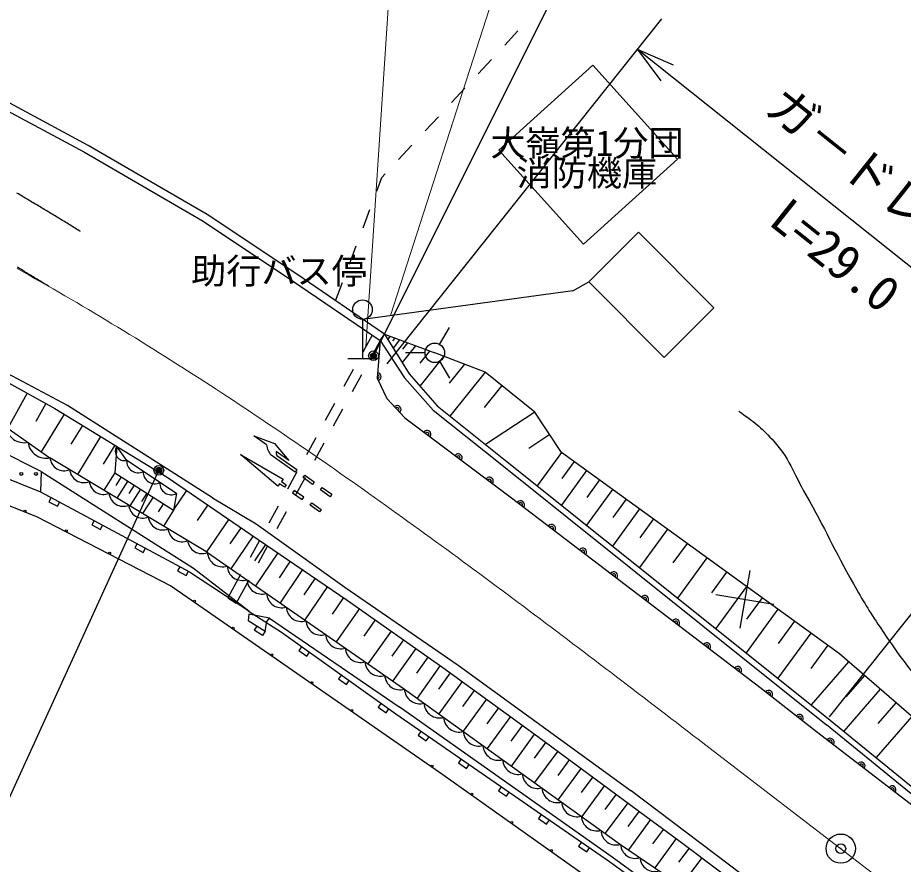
# Model space of a CAD drawing. Units: millimetres, scale not verified. Extents: x 40000 to 680000, y 20000 to 380000.
# Drawn here: x 497570 to 542961, y 292032 to 335410 of the extents above; entities that cross this region are included whole.
import ezdxf
from ezdxf.enums import TextEntityAlignment as Align

# ---------------------------------------------------------------- set-up
doc = ezdxf.new("R2010")
doc.units = ezdxf.units.MM
doc.header["$LTSCALE"] = 1000
doc.header["$PDMODE"] = 32
doc.header["$PDSIZE"] = 500
doc.linetypes.add('CHAIN', pattern=[18.5, 12, -1.5, 3.5, -1.5])
for name, color, linetype, lineweight in [('M-BGD', 7, 'Continuous', 25), ('M-BMK', 2, 'CHAIN', 13), ('M-BMK-SRVR', 3, 'Continuous', 25), ('M-STR-HTXT', 7, 'Continuous', 13), ('M-STR-STRC', 7, 'Continuous', 25)]:
    doc.layers.add(name, color=color, linetype=linetype, lineweight=lineweight)
doc.styles.add('@ＭＳ ゴシック', font='')
doc.styles.add('ＭＳ ゴシック', font='')
doc.styles.get('@ＭＳ ゴシック').set_extended_font_data('@MS Gothic')
doc.styles.get('ＭＳ ゴシック').set_extended_font_data('MS Gothic')

msp = doc.modelspace()

# ---------------------------------------------------------------- linework, layer by layer
at = {"layer": 'M-BGD'}
for p, q in [((522530, 334008), (523209, 334741)), ((521170, 332541), (521850, 333274)), ((527044, 332984), (522222, 328626)), ((531396, 328169), (527044, 332984)), ((501188, 328869), (495882, 331712)), ((519811, 331074), (520490, 331807)), ((495706, 331352), (500993, 328520)), ((518451, 329607), (519131, 330340)), ((507288, 325324), (501188, 328869)), ((517092, 328140), (517772, 328873)), ((500993, 328520), (507076, 324984)), ((522222, 328626), (526574, 323811)), ((526574, 323811), (531396, 328169)), ((516238, 327218), (516412, 327406)), ((515976, 326522), (516238, 327218)), ((515272, 324650), (515624, 325586)), ((511869, 322266), (507288, 325324)), ((507076, 324984), (511646, 321935)), ((526838, 321870), (529386, 324414)), ((533253, 320540), (529386, 324414)), ((514568, 322778), (514920, 323714)), ((511646, 321935), (516151, 318863)), ((516376, 319194), (511869, 322266)), ((513864, 320906), (514216, 321842)), ((526017, 321408), (526838, 321870)), ((526838, 321870), (530706, 317997)), ((526017, 321408), (515261, 319954)), ((530706, 317997), (533253, 320540)), ((500116, 315549), (492179, 319774)), ((515243, 319954), (515243, 317954)), ((515735, 319146), (515254, 318270)), ((516151, 318863), (516376, 319194)), ((516376, 319194), (517626, 317159)), ((516376, 319194), (518947, 318239)), ((519197, 318672), (519697, 319538)), ((516151, 318863), (515669, 317987)), ((516151, 318863), (515988, 316944)), ((516151, 318863), (517401, 316961)), ((516654, 319089), (516533, 318938)), ((516900, 318996), (516786, 318854)), ((517146, 318903), (516811, 318486)), ((517553, 318750), (517297, 318431)), ((517959, 318597), (517270, 317739)), ((518447, 318239), (517447, 318239)), ((518680, 318325), (518184, 317707)), ((521537, 317249), (518947, 318239)), ((514493, 317954), (515993, 317954)), ((519402, 318053), (518179, 316531)), ((519197, 317806), (519697, 316940)), ((514772, 317393), (514291, 316517)), ((520469, 317651), (519687, 316677)), ((515188, 317110), (514706, 316234)), ((515988, 316944), (516497, 315899)), ((517626, 317159), (519069, 315517)), ((521537, 317249), (519726, 314993)), ((524081, 315206), (521537, 317249)), ((522383, 316570), (521479, 315443)), ((498048, 316175), (497060, 314384)), ((499008, 315646), (498493, 314713)), ((507561, 310803), (500116, 315549)), ((513810, 315640), (513328, 314764)), ((516497, 315899), (517410, 314910)), ((519069, 315517), (522484, 312796)), ((499954, 315095), (498778, 313174)), ((514225, 315357), (513743, 314481)), ((524081, 315206), (521552, 313539)), ((525445, 313139), (524081, 315206)), ((498550, 309842), (486178, 314692)), ((489324, 314869), (498738, 311124)), ((517410, 314910), (522885, 310811)), ((496968, 314449), (499224, 312859)), ((500888, 314523), (500292, 313551)), ((501821, 313952), (500634, 312012)), ((510321, 313524), (509666, 313984)), ((509666, 313984), (510739, 313598)), ((512847, 313887), (512365, 313011)), ((524845, 314047), (523770, 313338)), ((498767, 312155), (496139, 313486)), ((502549, 313507), (501957, 312540)), ((502647, 313447), (502540, 312094)), ((503157, 312727), (502647, 313447)), ((510739, 313598), (511468, 312720)), ((513262, 313604), (512780, 312728)), ((507294, 308010), (499224, 312859)), ((510910, 311403), (508992, 313022)), ((508992, 313022), (511168, 311771)), ((511787, 312130), (510558, 312992)), ((511468, 312720), (510812, 313180)), ((510849, 312971), (511873, 312253)), ((522484, 312796), (532881, 304490)), ((525445, 313138), (524202, 311424)), ((532692, 307887), (525445, 313139)), ((505707, 311028), (503157, 312727)), ((526088, 312672), (525455, 311800)), ((498767, 312155), (498738, 311124)), ((498767, 312155), (506586, 307210)), ((502540, 312094), (501978, 311205)), ((502540, 312094), (505561, 310185)), ((502874, 311883), (502595, 311442)), ((511884, 312134), (511402, 311258)), ((511873, 312253), (511787, 312130)), ((512299, 311851), (511817, 310975)), ((512196, 311843), (512282, 311966)), ((512687, 311499), (512196, 311843)), ((512282, 311966), (512773, 311622)), ((526731, 312206), (525444, 310431)), ((503207, 311672), (502654, 310798)), ((503535, 311465), (503261, 311032)), ((510996, 311526), (510910, 311403)), ((511242, 311353), (510996, 311526)), ((511168, 311771), (511082, 311648)), ((511082, 311648), (511328, 311476)), ((511328, 311476), (511242, 311353)), ((512773, 311622), (512687, 311499)), ((527396, 311724), (526742, 310821)), ((498738, 311124), (506373, 307021)), ((503863, 311258), (503320, 310398)), ((504186, 311054), (503916, 310628)), ((505561, 310185), (506237, 311178)), ((505707, 311028), (505561, 310185)), ((511737, 311189), (511651, 311066)), ((511651, 311066), (512142, 310722)), ((512228, 310845), (511737, 311189)), ((513097, 311212), (513183, 311335)), ((513588, 310867), (513097, 311212)), ((513183, 311335), (513674, 310990)), ((513674, 310990), (513588, 310867)), ((528062, 311241), (526730, 309404)), ((499280, 310832), (499162, 310612)), ((499162, 310612), (499602, 310376)), ((499602, 310376), (499721, 310596)), ((504508, 310850), (503974, 310005)), ((505034, 310518), (504769, 310099)), ((507561, 310803), (509799, 309484)), ((512142, 310722), (512228, 310845)), ((512552, 310435), (512638, 310557)), ((512638, 310557), (513129, 310213)), ((522885, 310811), (535600, 301106)), ((528751, 310742), (528074, 309807)), ((505561, 310185), (505042, 309364)), ((507312, 310445), (506764, 309642)), ((510921, 310382), (510439, 309505)), ((511336, 310099), (510854, 309222)), ((513043, 310090), (512552, 310435)), ((513129, 310213), (513043, 310090)), ((529441, 310243), (528062, 308340)), ((505403, 306303), (498550, 309842)), ((501482, 309649), (501364, 309429)), ((508386, 309713), (507246, 308039)), ((530154, 309726), (529452, 308757)), ((501364, 309429), (501805, 309192)), ((501805, 309192), (501923, 309412)), ((509016, 309283), (508445, 308445)), ((509799, 309484), (514330, 306234)), ((530868, 309208), (529440, 307239)), ((509646, 308854), (508501, 307173)), ((503685, 308465), (503566, 308245)), ((503566, 308245), (504007, 308009)), ((504007, 308009), (504125, 308229)), ((509958, 308629), (509476, 307752)), ((510277, 308424), (509702, 307581)), ((510373, 308346), (509891, 307469)), ((531880, 308475), (531154, 307472)), ((507294, 308010), (517393, 301008)), ((510907, 307995), (509755, 306304)), ((539695, 302809), (532692, 307887)), ((511541, 307563), (510963, 306715)), ((532893, 307741), (531396, 305676)), ((505887, 307282), (505768, 307062)), ((505768, 307062), (506209, 306825)), ((506209, 306825), (506327, 307045)), ((506373, 307021), (509419, 305020)), ((506586, 307210), (509419, 305020)), ((508995, 306876), (508338, 305680)), ((512175, 307131), (511016, 305430)), ((533905, 307007), (533136, 305946)), ((535090, 307087), (534587, 304130)), ((509410, 306593), (508762, 305413)), ((512813, 306696), (512232, 305843)), ((519358, 296618), (505403, 306303)), ((513451, 306261), (512285, 304550)), ((514330, 306234), (520150, 302240)), ((534918, 306273), (533352, 304113)), ((508338, 305680), (508762, 305413)), ((514272, 305701), (513687, 304843)), ((533360, 305860), (536318, 305357)), ((535728, 305685), (534931, 304586)), ((515086, 305131), (513889, 303437)), ((536538, 305098), (534916, 302861)), ((509378, 305026), (511090, 303934)), ((509424, 304850), (509386, 304522)), ((509419, 305020), (509420, 304999)), ((510481, 304652), (509424, 304850)), ((510346, 304466), (510481, 304652)), ((510481, 304652), (517113, 300095)), ((509386, 304522), (510247, 303971)), ((509826, 304241), (509691, 304030)), ((510247, 303971), (510346, 304466)), ((515897, 304558), (515302, 303715)), ((532881, 304490), (539214, 299420)), ((537377, 304490), (536552, 303351)), ((510112, 303760), (509691, 304030)), ((510247, 303971), (510112, 303760)), ((511090, 303934), (516956, 299743)), ((516709, 303984), (515522, 302305)), ((538216, 303882), (536536, 301564)), ((517339, 303539), (516747, 302702)), ((539085, 303252), (538230, 302072)), ((512125, 303195), (511980, 302992)), ((511980, 302992), (512387, 302701)), ((512387, 302701), (512532, 302904)), ((517968, 303094), (516790, 301426)), ((545012, 298207), (539695, 302809)), ((518594, 302652), (518006, 301821)), ((540157, 302409), (538243, 300198)), ((519220, 302210), (518041, 300542)), ((520150, 302240), (529015, 295801)), ((514159, 301742), (514014, 301538)), ((514014, 301538), (514421, 301247)), ((514421, 301247), (514566, 301451)), ((519734, 301840), (519135, 301013)), ((540966, 301709), (540022, 300619)), ((517393, 301008), (528467, 293051)), ((520354, 301392), (519158, 299740)), ((535600, 301106), (538506, 298838)), ((541774, 301009), (539908, 298853)), ((520972, 300945), (520375, 300120)), ((521590, 300497), (520397, 298849)), ((516193, 300288), (516048, 300085)), ((516048, 300085), (516455, 299794)), ((528034, 292394), (517113, 300095)), ((522208, 300050), (521612, 299227)), ((542583, 300309), (541660, 299243)), ((516455, 299794), (516600, 299997)), ((516956, 299743), (527895, 292174)), ((522826, 299603), (521636, 297959)), ((543391, 299609), (541565, 297499)), ((523442, 299157), (522848, 298336)), ((547180, 292523), (539027, 299186)), ((539214, 299420), (547347, 292775)), ((518241, 298854), (518099, 298648)), ((524059, 298711), (522872, 297071)), ((538506, 298838), (543537, 294968)), ((518099, 298648), (518510, 298364)), ((518510, 298364), (518652, 298569)), ((524641, 298283), (524042, 297472)), ((525247, 297836), (524054, 296222)), ((520297, 297431), (520155, 297226)), ((525846, 297394), (525253, 296590)), ((520155, 297226), (520566, 296941)), ((520566, 296941), (520708, 297147)), ((526446, 296951), (525265, 295351)), ((533867, 286347), (519358, 296618)), ((527046, 296508), (526458, 295712)), ((522353, 296009), (522210, 295803)), ((527646, 296065), (526476, 294481)), ((522210, 295803), (522622, 295519)), ((522622, 295519), (522764, 295724)), ((528240, 295627), (527658, 294839)), ((542575, 285566), (529015, 295801)), ((528834, 295188), (527676, 293620)), ((529422, 294754), (528846, 293973)), ((524408, 294586), (524266, 294381)), ((524266, 294381), (524677, 294096)), ((524677, 294096), (524820, 294302)), ((530010, 294320), (528871, 292777)), ((530668, 293834), (530108, 293074)), ((531326, 293348), (530227, 291859)), ((526464, 293163), (526322, 292958)), ((526322, 292958), (526733, 292673)), ((526733, 292673), (526875, 292879)), ((528467, 293051), (541433, 284272)), ((531981, 292857), (531439, 292136)), ((540786, 283239), (528034, 292394)), ((532635, 292366), (531570, 290950)), ((527895, 292174), (540682, 282988))]:
    msp.add_line(p, q, dxfattribs=at)
for points in [[(443248, 332422), (449000, 332161), (454910, 331491), (460755, 330478), (466621, 329216), (472343, 327615), (477936, 325678), (483466, 323422), (488928, 320932), (494239, 318275), (499476, 315388), (505228, 311866), (509520, 308939), (514463, 305571), (519362, 302110), (524234, 298584), (530111, 294245)], [(500795, 324451), (500726, 324494), (500657, 324536), (500589, 324579), (500520, 324621), (500451, 324664), (500382, 324706), (500313, 324749), (500244, 324791), (500175, 324834), (500106, 324876), (500036, 324918), (499967, 324961), (499898, 325003), (499829, 325045), (499760, 325087), (499691, 325129), (499621, 325171), (499552, 325214), (499483, 325256), (499413, 325298), (499344, 325340), (499275, 325382), (499205, 325423), (499136, 325465), (499066, 325507), (498997, 325549), (498927, 325591), (498858, 325632), (498788, 325674), (498719, 325716), (498649, 325757), (498579, 325799), (498510, 325841), (498440, 325882), (498370, 325924), (498301, 325965), (498231, 326006), (498161, 326048), (498091, 326089), (498021, 326131), (497951, 326172), (497882, 326213), (497812, 326254), (497742, 326295), (497672, 326337), (497602, 326378), (497532, 326419)], [(499178, 321632), (499111, 321673), (499043, 321715), (498976, 321757), (498908, 321798), (498840, 321840), (498773, 321882), (498705, 321923), (498638, 321965), (498570, 322006), (498502, 322047), (498435, 322089), (498367, 322130), (498299, 322171), (498232, 322213), (498164, 322254), (498096, 322295), (498028, 322336), (497960, 322377), (497892, 322418), (497825, 322460), (497757, 322501), (497689, 322542), (497621, 322582), (497553, 322623)], [(517401, 316961), (518861, 315299), (522297, 312561), (532693, 304256), (539027, 299186)], [(530111, 294245), (531461, 293249), (542277, 285116)]]:
    msp.add_lwpolyline(points, dxfattribs=at)
for centre, radius in [((515243, 320454), 500), ((518947, 318239), 500), ((515807, 318088), 150), ((515807, 318088), 120), ((515807, 318088), 90), ((515807, 318088), 60), ((515807, 318088), 30), ((497751, 312034), 75), ((498501, 312034), 75), ((497943, 310133), 50), ((500061, 309117), 50), ((502283, 307970), 50), ((506636, 305508), 50), ((508613, 304136), 50), ((510589, 302765), 50), ((512643, 301339), 50), ((514697, 299914), 50), ((518805, 297063), 50), ((520849, 295624), 50), ((522890, 294179), 50), ((524930, 292735), 50)]:
    msp.add_circle(centre, radius, dxfattribs=at)
for centre, radius, start, end in [((515994, 317016), 100, 274.3826, 85.1525), ((515994, 317016), 200, 285.3665, 85.1525), ((517016, 315336), 200, 312.7108, 132.7108), ((517016, 315336), 100, 312.7108, 132.7108), ((497903, 314578), 944, 187.8368, 281.8245), ((518546, 314059), 200, 323.1785, 143.1785), ((518546, 314059), 100, 323.1785, 143.1785), ((499031, 313783), 944, 187.8368, 281.8245), ((503044, 313188), 474, 146.911, 283.7682), ((511314, 313647), 1000, 187.0477, 220.9489), ((499949, 312922), 727, 184.966, 293.0309), ((511312, 313160), 500, 177.7147, 202.2094), ((520147, 312860), 200, 323.1785, 143.1785), ((520147, 312860), 100, 323.1785, 143.1785), ((503740, 312681), 585, 175.4708, 297.1951), ((500957, 312316), 727, 184.966, 293.0309), ((504590, 312114), 585, 175.4708, 297.1951), ((521748, 311662), 200, 323.1785, 143.1785), ((501966, 311710), 727, 184.966, 293.0309), ((505440, 311548), 585, 175.4708, 297.1951), ((521748, 311662), 100, 323.1785, 143.1785), ((502975, 311104), 727, 184.966, 293.0309), ((523346, 310459), 200, 322.6473, 142.6473), ((523346, 310459), 100, 322.6473, 142.6473), ((503983, 310498), 727, 184.966, 293.0309), ((504992, 309892), 727, 184.966, 293.0309), ((506001, 309285), 727, 184.966, 293.0309), ((524936, 309245), 200, 322.6473, 142.6473), ((524936, 309245), 100, 322.6473, 142.6473), ((507009, 308679), 727, 184.966, 293.0309), ((526526, 308032), 200, 322.6473, 142.6473), ((508072, 308054), 779, 183.2206, 287.3077), ((526526, 308032), 100, 322.6473, 142.6473), ((509082, 307354), 779, 183.2206, 287.3077), ((528115, 306818), 200, 322.6473, 142.6473), ((528115, 306818), 100, 322.6473, 142.6473), ((510092, 306654), 779, 183.2206, 287.3077), ((511102, 305953), 779, 183.2206, 287.3077), ((529705, 305605), 200, 322.6473, 142.6473), ((529705, 305605), 100, 322.6473, 142.6473), ((512112, 305253), 779, 183.2206, 287.3077), ((531295, 304392), 200, 322.6473, 142.6473), ((513122, 304553), 779, 183.2206, 287.3077), ((531295, 304392), 100, 322.6473, 142.6473), ((514132, 303852), 779, 183.2206, 287.3077), ((532885, 303178), 200, 322.6473, 142.6473), ((532885, 303178), 100, 322.6473, 142.6473), ((515142, 303152), 779, 183.2206, 287.3077), ((516152, 302452), 779, 183.2206, 287.3077), ((534475, 301965), 200, 322.6473, 142.6473), ((534475, 301965), 100, 322.6473, 142.6473), ((517161, 301752), 779, 183.2206, 287.3077), ((518183, 301044), 790, 182.6458, 285.9584), ((536061, 300746), 200, 322.0297, 142.0297), ((536061, 300746), 100, 322.0297, 142.0297), ((519189, 300321), 790, 182.6458, 285.9584), ((537637, 299516), 200, 322.0297, 142.0297), ((537637, 299516), 100, 322.0297, 142.0297), ((520196, 299597), 790, 182.6458, 285.9584), ((521203, 298874), 790, 182.6458, 285.9584), ((539218, 298290), 200, 322.4329, 142.4329), ((539218, 298290), 100, 322.4329, 142.4329), ((522210, 298151), 790, 182.6458, 285.9584), ((523216, 297427), 790, 182.6458, 285.9584), ((540803, 297071), 200, 322.4329, 142.4329), ((540803, 297071), 100, 322.4329, 142.4329), ((524223, 296704), 790, 182.6458, 285.9584), ((542389, 295851), 200, 322.4329, 142.4329), ((525230, 295981), 790, 182.6458, 285.9584), ((542389, 295851), 100, 322.4329, 142.4329), ((526236, 295258), 790, 182.6458, 285.9584), ((527243, 294534), 790, 182.6458, 285.9584), ((528250, 293811), 790, 182.6458, 285.9584), ((529220, 293090), 754, 182.9431, 288.8593), ((530218, 292415), 754, 182.9431, 288.8593)]:
    msp.add_arc(centre, radius, start, end, dxfattribs=at)
msp.add_open_spline([(534530, 315247), (535347, 314689), (535637, 314442), (536235, 313809), (537127, 312863), (537322, 312095), (537966, 310965), (538964, 309211), (539411, 308168), (540402, 306410), (540903, 305522), (541201, 305032), (541768, 304184), (542664, 302845), (543186, 302099), (544254, 300892), (545272, 299740), (545979, 299225), (547111, 298185), (548036, 297334), (548338, 297064), (549503, 296032)], degree=3, knots=[0, 0, 0, 0, 1, 1, 1, 2, 2, 2, 3, 3, 3, 4, 4, 4, 5, 5, 5, 6, 6, 6, 7, 7, 7, 7], dxfattribs=at)
msp.add_point((515807, 318088), dxfattribs=at)
at = {"layer": 'M-BMK'}
msp.add_line((533000, 298014), (542457, 290765), dxfattribs=at)
msp.add_lwpolyline([(533000, 298014), (532443, 298441), (532165, 298654), (531886, 298867), (531608, 299081), (531329, 299294), (531051, 299508), (530772, 299721), (530493, 299934), (530215, 300147), (529936, 300360), (529657, 300574), (529378, 300787), (529100, 301000), (528821, 301212), (528542, 301425), (528263, 301638), (527983, 301851), (527704, 302063), (527425, 302276), (527146, 302488), (526866, 302700), (526587, 302912), (526307, 303124), (526027, 303336), (525748, 303548), (525468, 303759), (525188, 303971), (524908, 304182), (524627, 304393), (524347, 304604), (524066, 304815), (523786, 305025), (523505, 305236), (523224, 305446), (522943, 305656), (522662, 305866), (522380, 306076), (522099, 306285), (521817, 306494), (521535, 306703), (521254, 306912), (520971, 307121), (520689, 307329), (520407, 307537), (520124, 307745), (519841, 307953), (519558, 308160), (519275, 308367), (518991, 308574), (518708, 308781), (518424, 308987), (518140, 309193), (517855, 309399), (517571, 309604), (517286, 309809), (517001, 310014), (516716, 310218), (516431, 310423), (516145, 310626), (515860, 310830), (515573, 311033), (515287, 311236), (515001, 311438), (514714, 311641), (514427, 311842), (514139, 312044), (513852, 312245), (513564, 312445), (513276, 312646), (512988, 312846), (512699, 313045), (512410, 313244), (512121, 313443), (511831, 313641), (511542, 313839), (511252, 314037), (510961, 314234), (510671, 314430), (510380, 314626), (510088, 314822), (509797, 315017), (509505, 315212), (509213, 315406), (508920, 315600), (508628, 315794), (508334, 315986), (508041, 316179), (507747, 316371), (507453, 316562), (507159, 316753), (506864, 316943), (506569, 317133), (506273, 317322), (505978, 317511), (505682, 317699), (505385, 317887), (505088, 318074), (504791, 318261), (504494, 318447), (504196, 318632), (503898, 318817), (503599, 319001), (503300, 319185), (503001, 319368), (502701, 319551), (502401, 319732), (502100, 319914), (501800, 320094), (501498, 320274), (501197, 320454), (500895, 320632), (500593, 320810), (500290, 320988), (499987, 321165), (499683, 321341), (499379, 321516), (499075, 321691), (498770, 321865), (498465, 322038), (498160, 322211), (497854, 322383), (497548, 322554)], dxfattribs=at)
at = {"layer": 'M-BMK-SRVR'}
msp.add_circle((539758, 292834), 750, dxfattribs=at)
msp.add_point((539758, 292834), dxfattribs=at)
at = {"layer": 'M-STR-HTXT'}
for p, q in [((517815, 355170), (515410, 318553)), ((516683, 320145), (523381, 340927))]:
    msp.add_line(p, q, dxfattribs=at)
at = {"layer": 'M-STR-STRC'}
for p, q in [((527849, 342212), (515874, 318223)), ((516499, 317673), (530589, 335346)), ((552018, 315705), (529342, 333783)), ((531175, 332983), (529342, 333783)), ((529342, 333783), (530530, 332174)), ((539176, 299595), (553265, 317269)), ((504741, 312083), (495104, 291011))]:
    msp.add_line(p, q, dxfattribs=at)
for radius in [150, 120, 90, 60, 30]:
    msp.add_circle((504803, 312219), radius, dxfattribs=at)
msp.add_point((504803, 312219), dxfattribs=at)

# ---------------------------------------------------------------- texts
at = {"layer": 'M-BGD', "style": 'ＭＳ ゴシック'}
msp.add_text('大嶺第1分団', height=1320, dxfattribs=at).set_placement((526745, 328991), align=Align.MIDDLE_CENTER)
msp.add_text('消防機庫', height=1320, dxfattribs=at).set_placement((526745, 328116), align=Align.TOP_CENTER)
msp.add_text('助行バス停', height=1320, dxfattribs=at).set_placement((506458, 321375), align=Align.BOTTOM_LEFT)
at = {"layer": 'M-STR-STRC', "style": 'ＭＳ ゴシック'}
msp.add_text('ガ－ドレ－ル', height=1833, rotation=321.439, dxfattribs=at).set_placement((541303, 325526), align=Align.BOTTOM_CENTER)
at = {"layer": 'M-STR-STRC', "style": '@ＭＳ ゴシック'}
msp.add_text('L=29.0', height=1833, rotation=321.439, dxfattribs=at).set_placement((540057, 323962), align=Align.TOP_CENTER)

doc.saveas('drawing.dxf')
